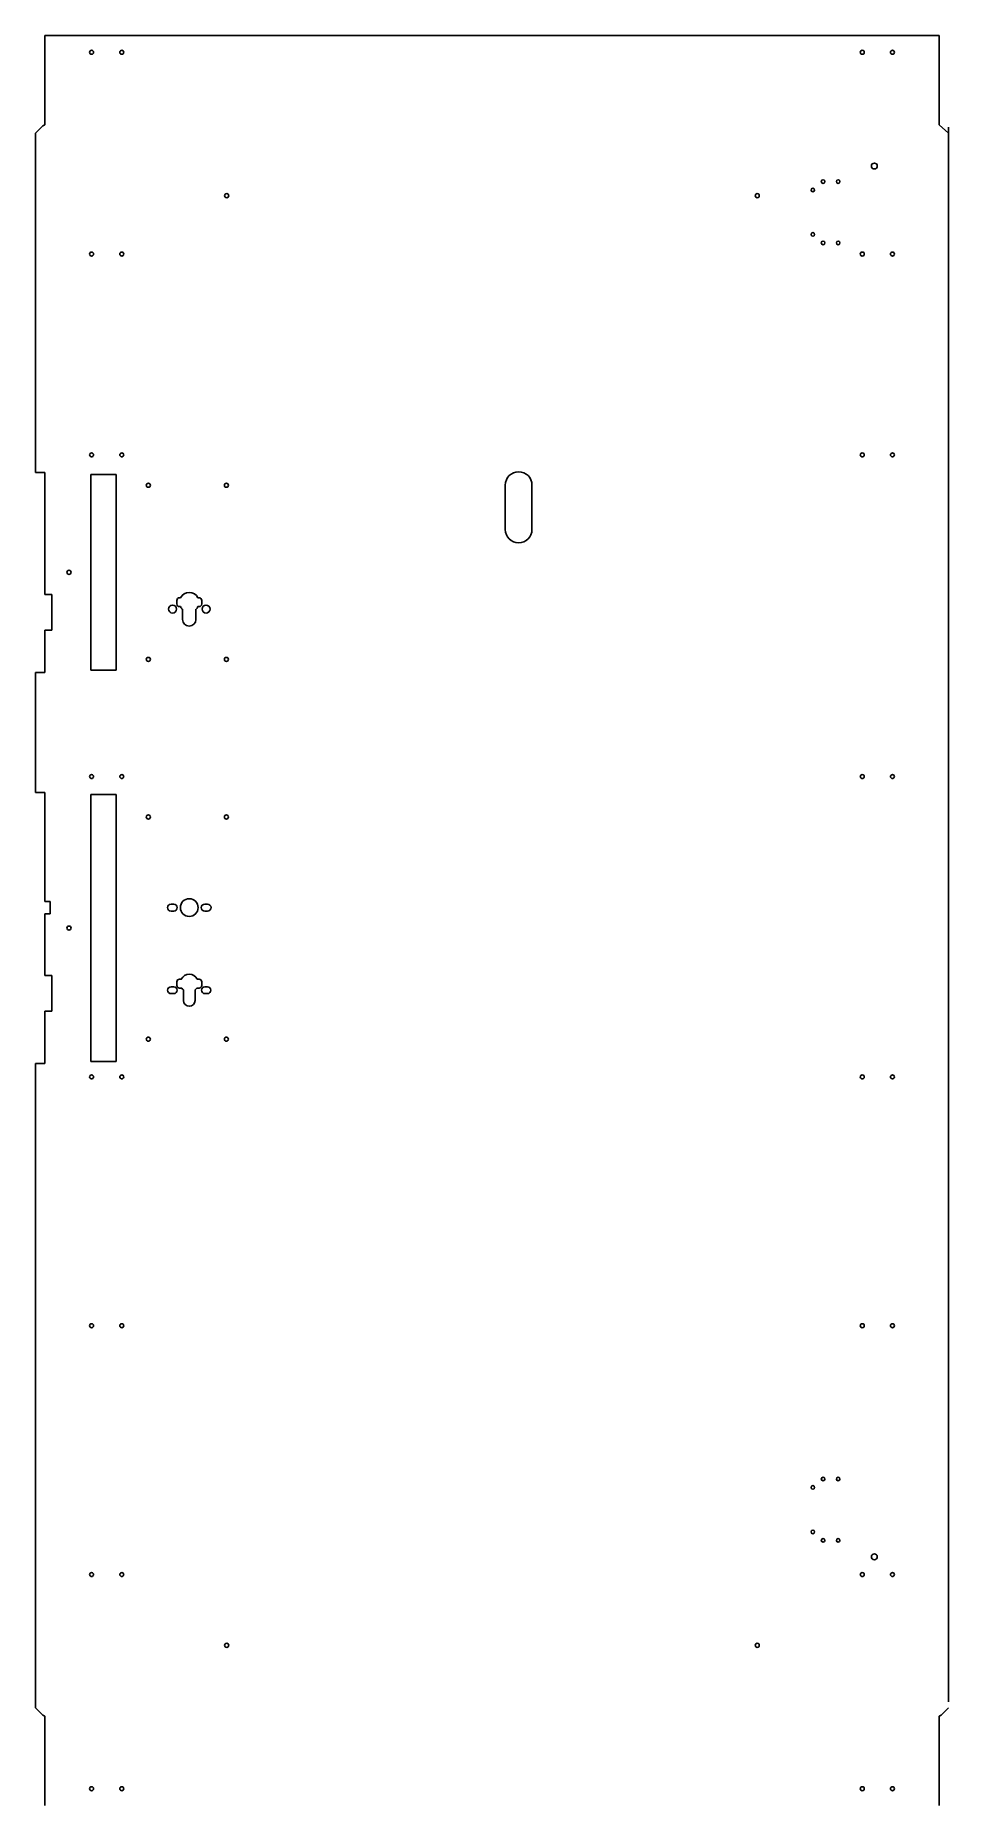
# Model space of a CAD drawing. Header units: millimetres. Extents: x -20 to 1007, y 0 to 1992.
import ezdxf

# ---------------------------------------------------------------- set-up
doc = ezdxf.new("R2010")
doc.units = ezdxf.units.MM

msp = doc.modelspace()

# ---------------------------------------------------------------- linework, layer by layer
at = {"color": 7, "linetype": 'Continuous', "lineweight": 25}
for p, q in [((-9.5, 1992), (-9.5, 1891.5)), ((996.9, 1992), (-9.5, 1992)), ((996.9, 1992), (996.9, 1891.5)), ((-11.6, 1890.4), (-20, 1882)), ((-20, 1882), (-20, 1500.2)), ((-11.6, 1890.4), (-9.5, 1891.5)), ((996.9, 1891.5), (1007.4, 1882)), ((1007.4, 116.7), (1007.4, 1888.7)), ((-20, 1500.2), (-9.5, 1500.2)), ((-9.5, 1362.8), (-9.5, 1500.2)), ((70.8, 1497.9), (42.5, 1497.9)), ((42.5, 1497.9), (42.5, 1277.6)), ((70.8, 1277.6), (70.8, 1497.9)), ((508.7, 1436), (508.7, 1486)), ((538.7, 1486), (538.7, 1436)), ((-9.5, 1362.8), (-1.5, 1362.8)), ((-1.5, 1362.8), (-1.5, 1322.8)), ((139.1, 1352.2), (139.1, 1356.2)), ((142.1, 1359.2), (143.3, 1359.2)), ((162.9, 1359.2), (164.1, 1359.2)), ((167.1, 1356.2), (167.1, 1352.2)), ((143.3, 1349.2), (142.1, 1349.2)), ((145.6, 1334.8), (145.6, 1346.2)), ((160.6, 1346.2), (160.6, 1334.8)), ((164.1, 1349.2), (162.9, 1349.2)), ((-9.5, 1275.2), (-9.5, 1322.8)), ((-1.5, 1322.8), (-9.5, 1322.8)), ((-20, 1275.2), (-20, 1140)), ((-9.5, 1275.2), (-20, 1275.2)), ((42.5, 1277.6), (70.8, 1277.6)), ((-20, 1140), (-9.5, 1140)), ((-9.5, 1017.5), (-9.5, 1140)), ((42.5, 1137.7), (42.5, 837.4)), ((70.8, 1137.7), (42.5, 1137.7)), ((70.8, 837.4), (70.8, 1137.7)), ((-9.5, 1017.5), (-3.5, 1017.5)), ((-3.5, 1017.5), (-3.5, 1003.5)), ((-9.5, 934), (-9.5, 1003.5)), ((-3.5, 1003.5), (-9.5, 1003.5)), ((132.6, 1014.5), (135.6, 1014.5)), ((135.6, 1006.5), (132.6, 1006.5)), ((170.6, 1014.5), (173.6, 1014.5)), ((173.6, 1006.5), (170.6, 1006.5)), ((-9.5, 934), (-1.5, 934)), ((-1.5, 934), (-1.5, 894)), ((132.6, 921.3), (135.6, 921.3)), ((139.1, 923), (139.1, 927)), ((142.1, 930), (144.2, 930)), ((144.8, 920), (142.1, 920)), ((146.6, 906), (146.6, 917.9)), ((159.6, 917.9), (159.6, 906)), ((164.1, 920), (161.5, 920)), ((162.1, 930), (164.1, 930)), ((167.1, 927), (167.1, 923)), ((170.6, 921.3), (173.6, 921.3)), ((135.6, 913.7), (132.6, 913.7)), ((173.6, 913.7), (170.6, 913.7)), ((-9.5, 835), (-9.5, 894)), ((-1.5, 894), (-9.5, 894)), ((42.5, 837.4), (70.8, 837.4)), ((-20, 835), (-20, 110)), ((-9.5, 835), (-20, 835)), ((-20, 110), (-11.6, 101.6)), ((-9.5, 100.5), (-11.6, 101.6)), ((-9.5, 0), (-9.5, 100.5)), ((999, 101.6), (996.9, 100.5)), ((996.9, 100.5), (996.9, 0)), ((1007.4, 110), (999, 101.6))]:
    msp.add_line(p, q, dxfattribs=at)
for centre, radius in [((43.2, 1973), 2.25), ((77.2, 1973), 2.25), ((910.3, 1973), 2.25), ((944.3, 1973), 2.25), ((923.9, 1845), 3.3), ((195.2, 1811.7), 2.3), ((792.2, 1811.7), 2.3), ((854.7, 1818), 2.05), ((866.2, 1827.5), 2.05), ((883.2, 1827.5), 2.05), ((854.7, 1768), 2.05), ((866.2, 1758.5), 2.05), ((883.2, 1758.5), 2.05), ((43.2, 1746), 2.25), ((77.2, 1746), 2.25), ((910.3, 1746), 2.25), ((944.3, 1746), 2.25), ((43.2, 1520), 2.25), ((77.2, 1520), 2.25), ((910.3, 1520), 2.25), ((944.3, 1520), 2.25), ((107.1, 1485.8), 2.3), ((194.9, 1485.8), 2.3), ((17.8, 1387.8), 2.3), ((134.3, 1346.5), 4.5), ((172, 1346.5), 4.5), ((107.1, 1289.8), 2.3), ((194.9, 1289.8), 2.3), ((43.2, 1158), 2.25), ((77.2, 1158), 2.25), ((910.3, 1158), 2.25), ((944.3, 1158), 2.25), ((107.1, 1112.5), 2.3), ((194.9, 1112.5), 2.3), ((153.1, 1010.5), 10), ((17.8, 987.5), 2.3), ((107.1, 862.5), 2.3), ((194.9, 862.5), 2.3), ((43.2, 820), 2.25), ((77.2, 820), 2.25), ((910.3, 820), 2.25), ((944.3, 820), 2.25), ((43.2, 540), 2.25), ((77.2, 540), 2.25), ((910.3, 540), 2.25), ((944.3, 540), 2.25), ((854.7, 358), 2.05), ((866.2, 367.5), 2.05), ((883.2, 367.5), 2.05), ((854.7, 308), 2.05), ((866.2, 298.5), 2.05), ((883.2, 298.5), 2.05), ((923.9, 280), 3.3), ((43.2, 260), 2.25), ((77.2, 260), 2.25), ((910.3, 260), 2.25), ((944.3, 260), 2.25), ((195.2, 180.3), 2.3), ((792.2, 180.3), 2.3), ((43.2, 19), 2.25), ((77.2, 19), 2.25), ((910.3, 19), 2.25), ((944.3, 19), 2.25)]:
    msp.add_circle(centre, radius, dxfattribs=at)
for centre, radius, start, end in [((523.7, 1486), 15, 0, 180), ((523.7, 1436), 15, 180, 0), ((142.1, 1356.2), 3, 90, 180), ((153.1, 1354.2), 11, 27.0357, 152.9643), ((164.1, 1356.2), 3, 0, 90), ((142.1, 1352.2), 3, 180, 270), ((153.1, 1354.2), 11, 207.0357, 227.0141), ((153.1, 1334.8), 7.5, 180, 0), ((153.1, 1354.2), 11, 312.9859, 332.9643), ((164.1, 1352.2), 3, 270, 0), ((132.6, 1010.5), 4, 90, 270), ((135.6, 1010.5), 4, 270, 90), ((170.6, 1010.5), 4, 90, 270), ((173.6, 1010.5), 4, 270, 90), ((132.6, 917.5), 3.8, 90, 270), ((135.6, 917.5), 3.8, 270, 90), ((142.1, 927), 3, 90, 180), ((142.1, 923), 3, 180, 270), ((153.1, 925.5), 10, 26.7437, 153.2563), ((153.1, 925.5), 10, 213.367, 229.4584), ((153.1, 925.5), 10, 310.5416, 326.633), ((164.1, 927), 3, 0, 90), ((164.1, 923), 3, 270, 0), ((170.6, 917.5), 3.8, 90, 270), ((173.6, 917.5), 3.8, 270, 90), ((153.1, 906), 6.5, 180, 0)]:
    msp.add_arc(centre, radius, start, end, dxfattribs=at)

doc.saveas('drawing.dxf')
